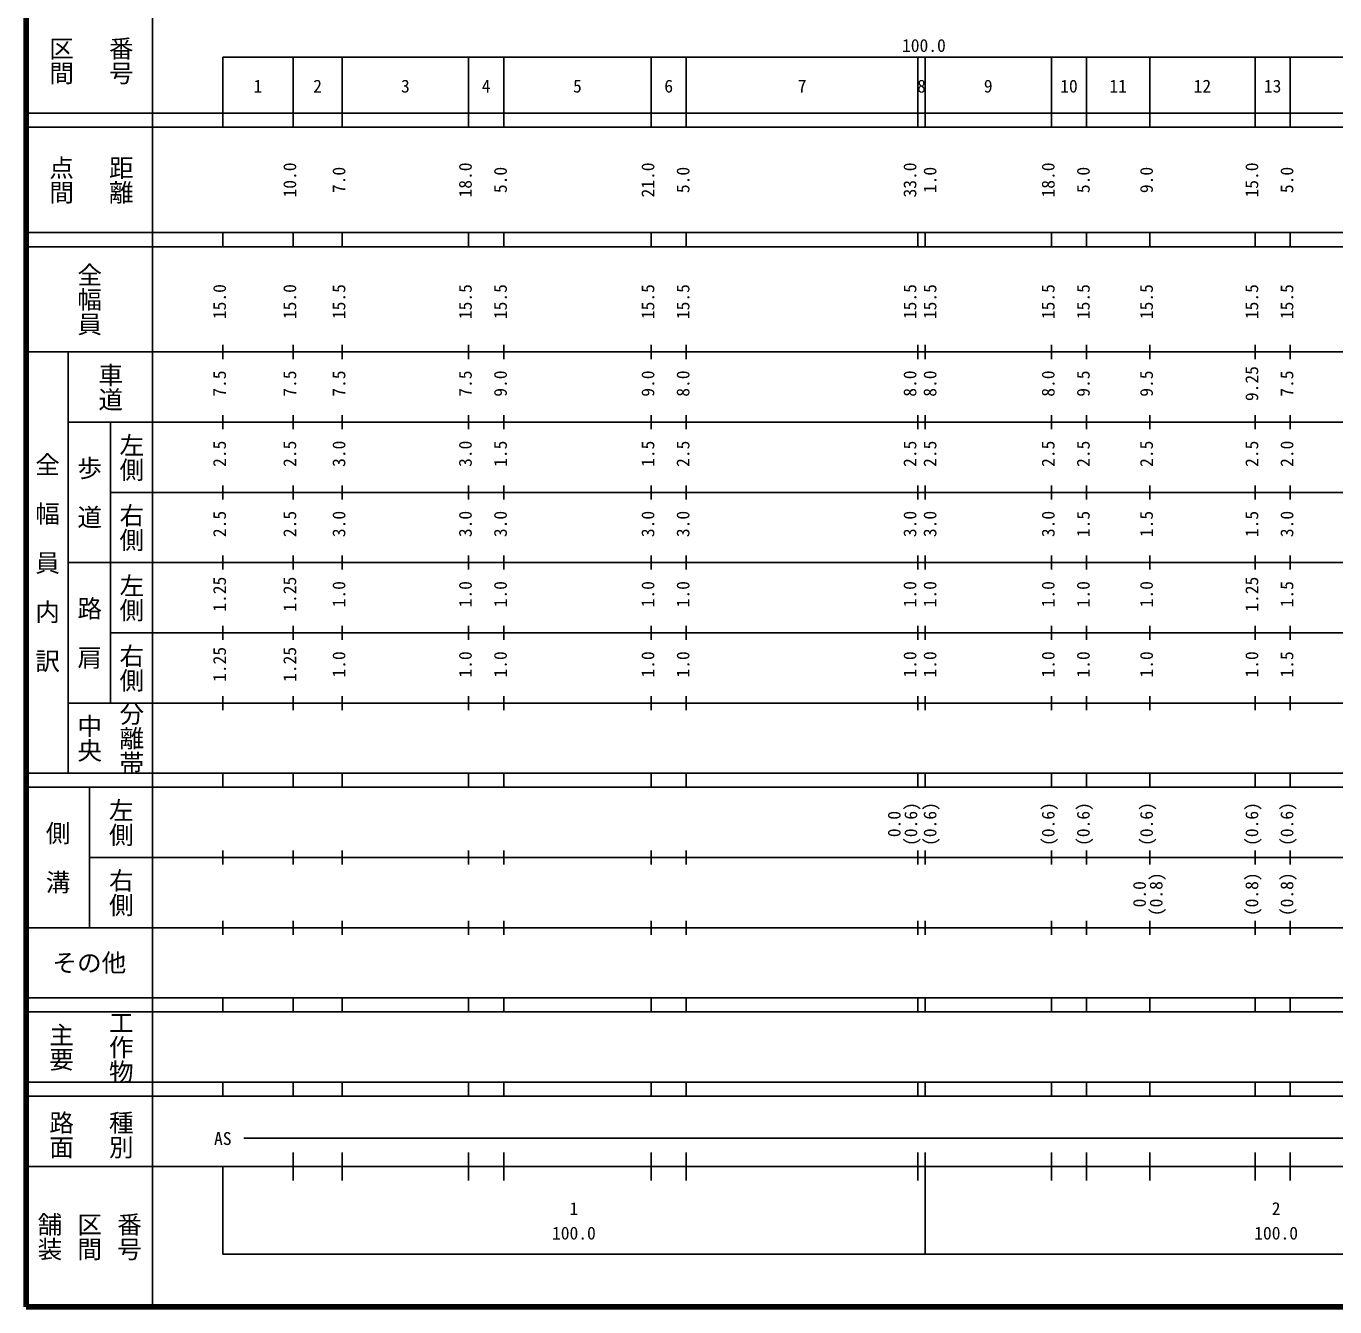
# Model space of a CAD drawing. Units: millimetres on the paper, enlarged 1000 times. Extents: x 40000 to 193597266, y 20000 to 106988046.
# Drawn here: x 40000 to 226360, y 20000 to 202409 of the extents above; entities that cross this region are included whole.
import ezdxf
from ezdxf.enums import TextEntityAlignment as Align

# ---------------------------------------------------------------- set-up
doc = ezdxf.new("R2010")
doc.units = ezdxf.units.MM
doc.header["$LTSCALE"] = 1000
doc.layers.add('M-TTL', color=2, linetype='Continuous', lineweight=140)
doc.layers.add('M-TTL-BAND', color=7, linetype='Continuous', lineweight=25)
doc.styles.add('@ＭＳ ゴシック', font='')
doc.styles.add('ＭＳ ゴシック', font='')
doc.styles.get('@ＭＳ ゴシック').set_extended_font_data('@MS Gothic')
doc.styles.get('ＭＳ ゴシック').set_extended_font_data('MS Gothic')

msp = doc.modelspace()

# ---------------------------------------------------------------- linework, layer by layer
at = {"layer": 'M-TTL'}
for p, q in [((40000, 380000), (40000, 20000)), ((40000, 20000), (680000, 20000))]:
    msp.add_line(p, q, dxfattribs=at)
at = {"layer": 'M-TTL-BAND'}
for p, q in [((58000, 370000), (58000, 20000)), ((68000, 198000), (579000, 198000)), ((68000, 198000), (68000, 188000)), ((78000, 188000), (78000, 198000)), ((85000, 188000), (85000, 198000)), ((103000, 188000), (103000, 198000)), ((108000, 188000), (108000, 198000)), ((129000, 188000), (129000, 198000)), ((134000, 188000), (134000, 198000)), ((167000, 188000), (167000, 198000)), ((168000, 188000), (168000, 198000)), ((186000, 188000), (186000, 198000)), ((191000, 188000), (191000, 198000)), ((200000, 188000), (200000, 198000)), ((215000, 188000), (215000, 198000)), ((220000, 188000), (220000, 198000)), ((40000, 190000), (579000, 190000)), ((40000, 188000), (579000, 188000)), ((40000, 173000), (579000, 173000)), ((68000, 171000), (68000, 173000)), ((78000, 171000), (78000, 173000)), ((85000, 171000), (85000, 173000)), ((103000, 171000), (103000, 173000)), ((108000, 171000), (108000, 173000)), ((129000, 171000), (129000, 173000)), ((134000, 171000), (134000, 173000)), ((167000, 171000), (167000, 173000)), ((168000, 171000), (168000, 173000)), ((186000, 171000), (186000, 173000)), ((191000, 171000), (191000, 173000)), ((200000, 171000), (200000, 173000)), ((215000, 171000), (215000, 173000)), ((220000, 171000), (220000, 173000)), ((40000, 171000), (579000, 171000)), ((68000, 155000), (68000, 157000)), ((78000, 155000), (78000, 157000)), ((85000, 155000), (85000, 157000)), ((103000, 155000), (103000, 157000)), ((108000, 155000), (108000, 157000)), ((129000, 155000), (129000, 157000)), ((134000, 155000), (134000, 157000)), ((167000, 155000), (167000, 157000)), ((168000, 155000), (168000, 157000)), ((186000, 155000), (186000, 157000)), ((191000, 155000), (191000, 157000)), ((200000, 155000), (200000, 157000)), ((215000, 155000), (215000, 157000)), ((220000, 155000), (220000, 157000)), ((40000, 156000), (579000, 156000)), ((46000, 96000), (46000, 156000)), ((46000, 146000), (579000, 146000)), ((52000, 146000), (52000, 106000)), ((68000, 145000), (68000, 147000)), ((78000, 145000), (78000, 147000)), ((85000, 145000), (85000, 147000)), ((103000, 145000), (103000, 147000)), ((108000, 145000), (108000, 147000)), ((129000, 145000), (129000, 147000)), ((134000, 145000), (134000, 147000)), ((167000, 145000), (167000, 147000)), ((168000, 145000), (168000, 147000)), ((186000, 145000), (186000, 147000)), ((191000, 145000), (191000, 147000)), ((200000, 145000), (200000, 147000)), ((215000, 145000), (215000, 147000)), ((220000, 145000), (220000, 147000)), ((68000, 135000), (68000, 137000)), ((78000, 135000), (78000, 137000)), ((85000, 135000), (85000, 137000)), ((103000, 135000), (103000, 137000)), ((108000, 135000), (108000, 137000)), ((129000, 135000), (129000, 137000)), ((134000, 135000), (134000, 137000)), ((167000, 135000), (167000, 137000)), ((168000, 135000), (168000, 137000)), ((186000, 135000), (186000, 137000)), ((191000, 135000), (191000, 137000)), ((200000, 135000), (200000, 137000)), ((215000, 135000), (215000, 137000)), ((220000, 135000), (220000, 137000)), ((52000, 136000), (579000, 136000)), ((68000, 125000), (68000, 127000)), ((78000, 125000), (78000, 127000)), ((85000, 125000), (85000, 127000)), ((103000, 125000), (103000, 127000)), ((108000, 125000), (108000, 127000)), ((129000, 125000), (129000, 127000)), ((134000, 125000), (134000, 127000)), ((167000, 125000), (167000, 127000)), ((168000, 125000), (168000, 127000)), ((186000, 125000), (186000, 127000)), ((191000, 125000), (191000, 127000)), ((200000, 125000), (200000, 127000)), ((215000, 125000), (215000, 127000)), ((220000, 125000), (220000, 127000)), ((46000, 126000), (579000, 126000)), ((52000, 116000), (579000, 116000)), ((68000, 115000), (68000, 117000)), ((78000, 115000), (78000, 117000)), ((85000, 115000), (85000, 117000)), ((103000, 115000), (103000, 117000)), ((108000, 115000), (108000, 117000)), ((129000, 115000), (129000, 117000)), ((134000, 115000), (134000, 117000)), ((167000, 115000), (167000, 117000)), ((168000, 115000), (168000, 117000)), ((186000, 115000), (186000, 117000)), ((191000, 115000), (191000, 117000)), ((200000, 115000), (200000, 117000)), ((215000, 115000), (215000, 117000)), ((220000, 115000), (220000, 117000)), ((68000, 105000), (68000, 107000)), ((78000, 105000), (78000, 107000)), ((85000, 105000), (85000, 107000)), ((103000, 105000), (103000, 107000)), ((108000, 105000), (108000, 107000)), ((129000, 105000), (129000, 107000)), ((134000, 105000), (134000, 107000)), ((167000, 105000), (167000, 107000)), ((168000, 105000), (168000, 107000)), ((186000, 105000), (186000, 107000)), ((191000, 105000), (191000, 107000)), ((200000, 105000), (200000, 107000)), ((215000, 105000), (215000, 107000)), ((220000, 105000), (220000, 107000)), ((46000, 106000), (579000, 106000)), ((40000, 96000), (579000, 96000)), ((68000, 94000), (68000, 96000)), ((78000, 94000), (78000, 96000)), ((85000, 94000), (85000, 96000)), ((103000, 94000), (103000, 96000)), ((108000, 94000), (108000, 96000)), ((129000, 94000), (129000, 96000)), ((134000, 94000), (134000, 96000)), ((167000, 94000), (167000, 96000)), ((168000, 94000), (168000, 96000)), ((186000, 94000), (186000, 96000)), ((191000, 94000), (191000, 96000)), ((200000, 94000), (200000, 96000)), ((215000, 94000), (215000, 96000)), ((220000, 94000), (220000, 96000)), ((40000, 94000), (579000, 94000)), ((49000, 94000), (49000, 74000)), ((49000, 84000), (579000, 84000)), ((68000, 83000), (68000, 85000)), ((78000, 83000), (78000, 85000)), ((85000, 83000), (85000, 85000)), ((103000, 83000), (103000, 85000)), ((108000, 83000), (108000, 85000)), ((129000, 83000), (129000, 85000)), ((134000, 83000), (134000, 85000)), ((167000, 83000), (167000, 85000)), ((168000, 83000), (168000, 85000)), ((186000, 83000), (186000, 85000)), ((191000, 83000), (191000, 85000)), ((200000, 83000), (200000, 85000)), ((215000, 83000), (215000, 85000)), ((220000, 83000), (220000, 85000)), ((68000, 73000), (68000, 75000)), ((78000, 73000), (78000, 75000)), ((85000, 73000), (85000, 75000)), ((103000, 73000), (103000, 75000)), ((108000, 73000), (108000, 75000)), ((129000, 73000), (129000, 75000)), ((134000, 73000), (134000, 75000)), ((167000, 73000), (167000, 75000)), ((168000, 73000), (168000, 75000)), ((186000, 73000), (186000, 75000)), ((191000, 73000), (191000, 75000)), ((200000, 73000), (200000, 75000)), ((215000, 73000), (215000, 75000)), ((220000, 73000), (220000, 75000)), ((40000, 74000), (579000, 74000)), ((40000, 64000), (579000, 64000)), ((68000, 62000), (68000, 64000)), ((78000, 62000), (78000, 64000)), ((85000, 62000), (85000, 64000)), ((103000, 62000), (103000, 64000)), ((108000, 62000), (108000, 64000)), ((129000, 62000), (129000, 64000)), ((134000, 62000), (134000, 64000)), ((167000, 62000), (167000, 64000)), ((168000, 62000), (168000, 64000)), ((186000, 62000), (186000, 64000)), ((191000, 62000), (191000, 64000)), ((200000, 62000), (200000, 64000)), ((215000, 62000), (215000, 64000)), ((220000, 62000), (220000, 64000)), ((40000, 62000), (579000, 62000)), ((40000, 52000), (579000, 52000)), ((68000, 50000), (68000, 52000)), ((78000, 50000), (78000, 52000)), ((85000, 50000), (85000, 52000)), ((103000, 50000), (103000, 52000)), ((108000, 50000), (108000, 52000)), ((129000, 50000), (129000, 52000)), ((134000, 50000), (134000, 52000)), ((167000, 50000), (167000, 52000)), ((168000, 50000), (168000, 52000)), ((186000, 50000), (186000, 52000)), ((191000, 50000), (191000, 52000)), ((200000, 50000), (200000, 52000)), ((215000, 50000), (215000, 52000)), ((220000, 50000), (220000, 52000)), ((40000, 50000), (579000, 50000)), ((71000, 44000), (565000, 44000)), ((78000, 38000), (78000, 42000)), ((85000, 38000), (85000, 42000)), ((103000, 38000), (103000, 42000)), ((108000, 38000), (108000, 42000)), ((129000, 38000), (129000, 42000)), ((134000, 38000), (134000, 42000)), ((167000, 38000), (167000, 42000)), ((168000, 27500), (168000, 42000)), ((186000, 38000), (186000, 42000)), ((191000, 38000), (191000, 42000)), ((200000, 38000), (200000, 42000)), ((215000, 38000), (215000, 42000)), ((220000, 38000), (220000, 42000)), ((40000, 40000), (579000, 40000)), ((68000, 40000), (68000, 27500)), ((68000, 27500), (579000, 27500))]:
    msp.add_line(p, q, dxfattribs=at)

# ---------------------------------------------------------------- texts
at = {"layer": 'M-TTL-BAND', "style": '@ＭＳ ゴシック'}
for s, p in [('区間', (45000, 197500)), ('番号', (53500, 197500)), ('点間', (45000, 180500)), ('距離', (53500, 180500)), ('全幅員', (49000, 163500)), ('車道', (52000, 151000)), ('左側', (55000, 141000)), ('全\u3000幅\u3000員\u3000内\u3000訳', (43000, 126000)), ('歩\u3000道', (49000, 136000)), ('右側', (55000, 131000)), ('左側', (55000, 121000)), ('路\u3000肩', (49000, 116000)), ('右側', (55000, 111000)), ('分離帯', (55000, 101000)), ('中央', (49000, 101000)), ('左側', (53500, 89000)), ('側\u3000溝', (44500, 84000)), ('右側', (53500, 79000)), ('工作物', (53500, 57000)), ('主要', (45000, 57000)), ('路面', (45000, 44500)), ('種別', (53500, 44500)), ('舗装', (43333, 30000)), ('区間', (49000, 30000)), ('番号', (54667, 30000))]:
    msp.add_text(s, height=2566, rotation=270, dxfattribs=at).set_placement(p, align=Align.MIDDLE_CENTER)
at = {"layer": 'M-TTL-BAND', "style": 'ＭＳ ゴシック'}
for s, p in [('100.0', (167844, 198195)), ('1', (73000, 192405)), ('2', (81500, 192405)), ('3', (94000, 192405)), ('4', (105500, 192405)), ('5', (118500, 192405)), ('6', (131500, 192405)), ('7', (150500, 192405)), ('8', (167500, 192405)), ('9', (177000, 192405)), ('10', (188500, 192405)), ('11', (195500, 192405)), ('12', (207500, 192405)), ('13', (217500, 192405)), ('AS', (68000, 42500)), ('1', (118000, 32523)), ('2', (218000, 32523)), ('100.0', (118000, 29033)), ('100.0', (218000, 29033))]:
    msp.add_text(s, height=1833, dxfattribs=at).set_placement(p, align=Align.BOTTOM_CENTER)
for s, p in [('10.0', (79000, 180500)), ('18.0', (104000, 180500)), ('21.0', (130000, 180500)), ('33.0', (167316, 180500)), ('18.0', (187000, 180500)), ('15.0', (216000, 180500)), ('7.0', (86000, 180500)), ('5.0', (109000, 180500)), ('5.0', (135000, 180500)), ('1.0', (170170, 180500)), ('5.0', (192000, 180500)), ('9.0', (201000, 180500)), ('5.0', (221000, 180500)), ('15.0', (69000, 163174)), ('15.0', (79000, 163174)), ('15.5', (86000, 163174)), ('15.5', (104000, 163174)), ('15.5', (109000, 163174)), ('15.5', (130000, 163174)), ('15.5', (135000, 163174)), ('15.5', (167316, 163174)), ('15.5', (170170, 163174)), ('15.5', (187000, 163174)), ('15.5', (192000, 163174)), ('15.5', (201000, 163174)), ('15.5', (216000, 163174)), ('15.5', (221000, 163174)), ('7.5', (69000, 151500)), ('7.5', (79000, 151500)), ('7.5', (86000, 151500)), ('7.5', (104000, 151500)), ('9.0', (109000, 151500)), ('9.0', (130000, 151500)), ('8.0', (135000, 151500)), ('8.0', (167316, 151500)), ('8.0', (170170, 151500)), ('8.0', (187000, 151500)), ('9.5', (192000, 151500)), ('9.5', (201000, 151500)), ('9.25', (216000, 151500)), ('7.5', (221000, 151500)), ('2.5', (69000, 141500)), ('2.5', (79000, 141500)), ('3.0', (86000, 141500)), ('3.0', (104000, 141500)), ('1.5', (109000, 141500)), ('1.5', (130000, 141500)), ('2.5', (135000, 141500)), ('2.5', (167316, 141500)), ('2.5', (170170, 141500)), ('2.5', (187000, 141500)), ('2.5', (192000, 141500)), ('2.5', (201000, 141500)), ('2.5', (216000, 141500)), ('2.0', (221000, 141500)), ('2.5', (69000, 131500)), ('2.5', (79000, 131500)), ('3.0', (86000, 131500)), ('3.0', (104000, 131500)), ('3.0', (109000, 131500)), ('3.0', (130000, 131500)), ('3.0', (135000, 131500)), ('3.0', (167316, 131500)), ('3.0', (170170, 131500)), ('3.0', (187000, 131500)), ('1.5', (192000, 131500)), ('1.5', (201000, 131500)), ('1.5', (216000, 131500)), ('3.0', (221000, 131500)), ('1.25', (69000, 121500)), ('1.25', (79000, 121500)), ('1.0', (86000, 121500)), ('1.0', (104000, 121500)), ('1.0', (109000, 121500)), ('1.0', (130000, 121500)), ('1.0', (135000, 121500)), ('1.0', (167316, 121500)), ('1.0', (170170, 121500)), ('1.0', (187000, 121500)), ('1.0', (192000, 121500)), ('1.0', (201000, 121500)), ('1.25', (216000, 121500)), ('1.5', (221000, 121500)), ('1.25', (69000, 111500)), ('1.25', (79000, 111500)), ('1.0', (86000, 111500)), ('1.0', (104000, 111500)), ('1.0', (109000, 111500)), ('1.0', (130000, 111500)), ('1.0', (135000, 111500)), ('1.0', (167316, 111500)), ('1.0', (170170, 111500)), ('1.0', (187000, 111500)), ('1.0', (192000, 111500)), ('1.0', (201000, 111500)), ('1.0', (216000, 111500)), ('1.5', (221000, 111500)), ('(0.6)', (167441, 88764)), ('(0.6)', (170170, 88764)), ('(0.6)', (187000, 88764)), ('(0.6)', (192000, 88764)), ('(0.6)', (201000, 88764)), ('(0.6)', (216000, 88764)), ('(0.6)', (221000, 88764)), ('0.0', (165071, 88764)), ('0.0', (200000, 78764)), ('(0.8)', (202370, 78764)), ('(0.8)', (216000, 78764)), ('(0.8)', (221000, 78764))]:
    msp.add_text(s, height=1833, rotation=90, dxfattribs=at).set_placement(p, align=Align.BOTTOM_CENTER)
msp.add_text('その他', height=2566, dxfattribs=at).set_placement((49000, 69000), align=Align.MIDDLE_CENTER)

doc.saveas('drawing.dxf')
